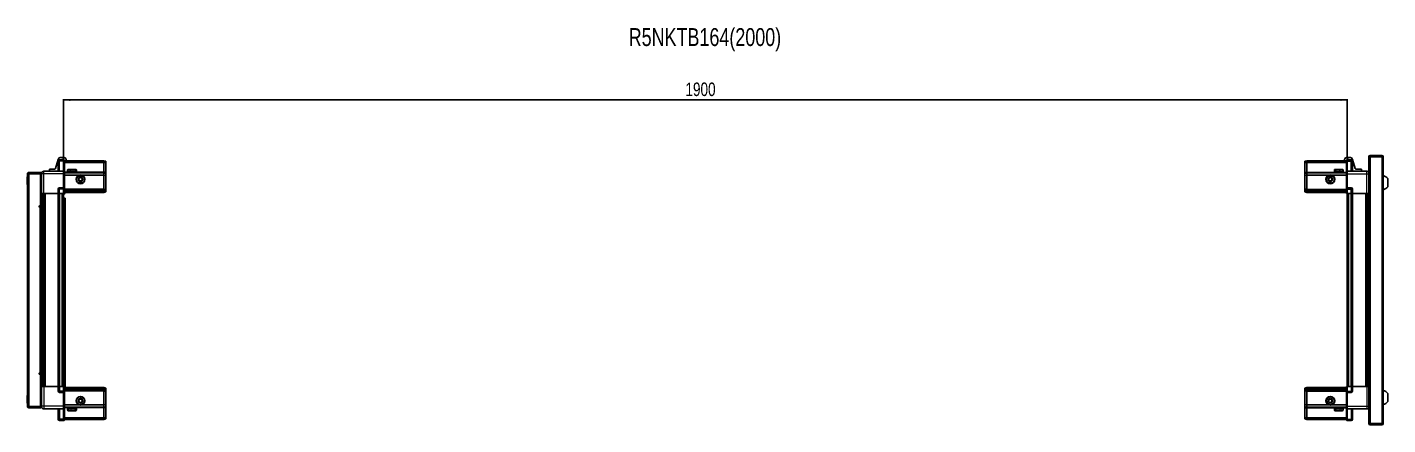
# Model space of a CAD drawing. Header units: millimetres. Extents: x 1132 to 7032, y -1042 to 1836.
# Drawn here: x 3138 to 5152, y 1248 to 1836 of the extents above; entities that cross this region are included whole.
import ezdxf

# ---------------------------------------------------------------- set-up
doc = ezdxf.new("R2010")
doc.units = ezdxf.units.MM
doc.layers.add('FORMAT', color=7, linetype='Continuous')
doc.styles.add('SLDTEXTSTYLE0', font='TXT', dxfattribs={"width": 0.75})
doc.dimstyles.new('SLDDIMSTYLE0', dxfattribs={"dimtxt": 20, "dimasz": 10, "dimexe": 0, "dimexo": 0.0625, "dimgap": 5, "dimtad": 2, "dimdec": 1, "dimrnd": 1e-09, "dimzin": 12, "dimdsep": 46, "dimtxsty": 'SLDTEXTSTYLE0', "dimsah": 1, "dimcen": 0.09, "dimadec": 0, "dimazin": 3, "dimtfac": 1, "dimtofl": 0, "dimtmove": 0, "dimatfit": 3, "dimfxl": 0, "dimfrac": 2, "dimtolj": 1, "dimtzin": 12, "dimarcsym": 0})

# ---------------------------------------------------------------- blocks, each defined once
blk = doc.blocks.new('_D_5')
at = {"layer": 'FORMAT'}
for p, q in [((3192.1, 1590.1), (3192.1, 1729.6)), ((3192.1, 1728.6), (5092.1, 1728.6)), ((5092.1, 1590.1), (5092.1, 1729.6))]:
    blk.add_line(p, q, dxfattribs=at)
for points in [[(3192.1, 1728.6), (3202.1, 1727.1), (3202.1, 1730.1)], [(5092.1, 1728.6), (5082.1, 1730.1), (5082.1, 1727.1)]]:
    blk.add_solid(points, dxfattribs=at)
at = {"layer": 'FORMAT', "insert": (4112.6, 1754.4), "char_height": 20, "attachment_point": 1, "style": 'SLDTEXTSTYLE0'}
blk.add_mtext('1900', dxfattribs=at)

msp = doc.modelspace()

# ---------------------------------------------------------------- linework, layer by layer
at = {"color": 7, "linetype": 'Continuous', "lineweight": 25}
for p, q in [((3180.48, 1627.19), (3184.25, 1640.34)), ((3184.26, 1638.1), (3184.26, 1623.1)), ((3192.26, 1640.1), (3186.26, 1640.1)), ((3188.57, 1643.6), (3191.8, 1643.6)), ((3192.26, 1640.1), (3192.59, 1640.1)), ((3192.26, 1640.1), (3192.26, 1638.1)), ((3192.26, 1623.3), (3192.26, 1638.1)), ((3192.26, 1623.3), (3192.26, 1638.1)), ((3193.46, 1639.6), (3192.59, 1640.1)), ((3193.46, 1638.1), (3193.46, 1639.6)), ((3251.76, 1638.6), (3193.46, 1638.6)), ((3193.46, 1638.1), (3193.46, 1623.3)), ((3251.76, 1636.1), (3193.46, 1636.1)), ((3196.12, 1640.34), (3196.62, 1638.6)), ((3251.76, 1638.6), (3251.76, 1636.1)), ((3254.76, 1637.8), (3251.76, 1638.6)), ((3251.76, 1636.1), (3251.76, 1621.6)), ((3254.76, 1635.95), (3251.76, 1636.1)), ((3254.76, 1635.95), (3254.76, 1637.8)), ((3254.76, 1621.6), (3254.76, 1635.95)), ((5029.46, 1637.8), (5032.46, 1638.6)), ((5029.46, 1635.95), (5029.46, 1637.8)), ((5029.46, 1635.95), (5032.46, 1636.1)), ((5029.46, 1621.6), (5029.46, 1635.95)), ((5032.46, 1638.6), (5032.46, 1636.1)), ((5032.46, 1638.6), (5090.76, 1638.6)), ((5032.46, 1636.1), (5032.46, 1621.6)), ((5032.46, 1636.1), (5090.76, 1636.1)), ((5088.09, 1640.34), (5087.59, 1638.6)), ((5091.62, 1640.1), (5090.76, 1639.6)), ((5090.76, 1639.6), (5090.76, 1638.1)), ((5090.76, 1623.3), (5090.76, 1638.1)), ((5091.96, 1640.1), (5091.62, 1640.1)), ((5091.96, 1638.1), (5091.96, 1640.1)), ((5091.96, 1640.1), (5097.96, 1640.1)), ((5091.96, 1638.1), (5091.96, 1623.3)), ((5095.64, 1643.6), (5092.42, 1643.6)), ((5099.96, 1638.1), (5099.96, 1623.1)), ((5103.74, 1627.19), (5099.97, 1640.34)), ((5123.86, 1631.6), (5123.86, 1262.6)), ((5123.86, 1631.6), (5125.96, 1631.6)), ((5123.96, 1644.5), (5123.96, 1632.1)), ((5123.96, 1632.1), (5125.46, 1632.1)), ((5125.46, 1644.5), (5125.46, 1632.1)), ((5125.96, 1644.5), (5143.36, 1644.5)), ((5125.96, 1631.6), (5125.96, 1644.5)), ((5143.36, 1646.6), (5126.06, 1646.6)), ((5143.36, 1645.1), (5126.06, 1645.1)), ((5143.36, 1645.1), (5143.36, 1646.6)), ((5143.36, 1644.5), (5145.46, 1644.5)), ((5145.46, 1644.5), (5145.46, 1249.7)), ((3138.76, 1614.74), (3138.46, 1614.74)), ((3138.46, 1603.17), (3138.46, 1614.74)), ((3140.26, 1619.25), (3138.76, 1619.25)), ((3138.76, 1618.75), (3138.76, 1619.25)), ((3138.76, 1275.45), (3138.76, 1618.75)), ((3140.86, 1619.85), (3140.86, 1621.35)), ((3140.86, 1621.35), (3141.76, 1621.35)), ((3140.86, 1619.85), (3141.76, 1619.85)), ((3140.86, 1619.35), (3158.26, 1619.35)), ((3141.76, 1619.85), (3141.76, 1621.35)), ((3141.76, 1621.35), (3158.26, 1621.35)), ((3141.76, 1619.85), (3158.26, 1619.85)), ((3158.26, 1619.85), (3158.26, 1621.35)), ((3159.76, 1619.35), (3158.26, 1619.35)), ((3158.26, 1619.35), (3158.26, 1571.85)), ((3159.76, 1619.1), (3159.76, 1590.1)), ((3192.26, 1623.1), (3163.26, 1623.1)), ((3171.31, 1623.1), (3171.31, 1626.1)), ((3171.31, 1626.1), (3179.03, 1626.1)), ((3192.26, 1623.1), (3192.26, 1623.3)), ((3192.26, 1623.1), (3193.46, 1623.1)), ((3192.26, 1619.1), (3192.26, 1623.1)), ((3192.26, 1598.8), (3192.26, 1619.1)), ((3193.46, 1623.3), (3193.46, 1623.1)), ((3193.46, 1623.1), (3193.46, 1619.1)), ((3251.76, 1620.6), (3193.46, 1620.6)), ((3193.46, 1619.1), (3193.46, 1598.8)), ((3214.76, 1617.1), (3193.46, 1617.1)), ((3198.26, 1625), (3198.26, 1622.6)), ((3198.26, 1622.6), (3198.26, 1622.1)), ((3198.26, 1622.1), (3198.39, 1622.1)), ((3198.58, 1622.6), (3198.39, 1622.6)), ((3198.39, 1622.6), (3198.39, 1622.1)), ((3198.39, 1622.1), (3198.58, 1622.1)), ((3198.58, 1622.6), (3198.58, 1622.1)), ((3198.58, 1622.1), (3199.11, 1622.1)), ((3199.06, 1625.8), (3206.23, 1625.8)), ((3199.51, 1622.6), (3199.11, 1622.6)), ((3199.11, 1622.6), (3199.11, 1622.1)), ((3199.11, 1622.1), (3199.51, 1622.1)), ((3199.51, 1622.6), (3199.51, 1622.1)), ((3199.51, 1622.1), (3200.38, 1622.1)), ((3200.36, 1622.1), (3200.36, 1622)), ((3200.36, 1622), (3209.16, 1622)), ((3200.95, 1622.6), (3200.38, 1622.6)), ((3200.38, 1622.6), (3200.38, 1622.1)), ((3200.38, 1622.1), (3200.95, 1622.1)), ((3200.76, 1621.6), (3201.45, 1621.12)), ((3200.76, 1621.6), (3205.79, 1621.6)), ((3201.45, 1621.12), (3200.76, 1620.64)), ((3200.76, 1620.64), (3200.76, 1620.6)), ((3200.76, 1620.64), (3205.79, 1620.64)), ((3200.95, 1622.6), (3200.95, 1622.1)), ((3200.95, 1622.1), (3202.08, 1622.1)), ((3201.45, 1621.12), (3205.61, 1621.12)), ((3202.77, 1622.6), (3202.08, 1622.6)), ((3202.08, 1622.6), (3202.08, 1622.1)), ((3202.08, 1622.1), (3202.77, 1622.1)), ((3202.77, 1622.6), (3202.77, 1622.1)), ((3202.77, 1622.1), (3204.04, 1622.1)), ((3204.78, 1622.6), (3204.04, 1622.6)), ((3204.04, 1622.6), (3204.04, 1622.1)), ((3204.04, 1622.1), (3204.27, 1622.1)), ((3204.27, 1622.6), (3204.27, 1622.1)), ((3204.77, 1622.6), (3204.77, 1622.1)), ((3204.77, 1622.1), (3204.78, 1622.1)), ((3204.78, 1622.6), (3204.78, 1622.1)), ((3204.78, 1622.1), (3206.07, 1622.1)), ((3205.61, 1621.12), (3208.07, 1621.12)), ((3205.79, 1621.6), (3208.76, 1621.6)), ((3205.79, 1620.64), (3208.76, 1620.64)), ((3206.79, 1622.6), (3206.07, 1622.6)), ((3206.07, 1622.6), (3206.07, 1622.1)), ((3206.13, 1622.6), (3206.13, 1622.1)), ((3206.13, 1622.1), (3206.79, 1622.1)), ((3206.23, 1625.8), (3210.46, 1625.8)), ((3206.79, 1622.6), (3206.79, 1622.1)), ((3206.79, 1622.1), (3207.97, 1622.1)), ((3208.59, 1622.6), (3207.97, 1622.6)), ((3207.97, 1622.6), (3207.97, 1622.1)), ((3207.97, 1622.1), (3208.59, 1622.1)), ((3208.07, 1621.12), (3208.76, 1621.6)), ((3208.76, 1620.64), (3208.07, 1621.12)), ((3208.59, 1622.6), (3208.59, 1622.1)), ((3208.59, 1622.1), (3209.56, 1622.1)), ((3208.76, 1620.6), (3208.76, 1620.64)), ((3209.16, 1622), (3209.16, 1622.1)), ((3210.03, 1622.6), (3209.56, 1622.6)), ((3209.56, 1622.6), (3209.56, 1622.1)), ((3209.56, 1622.1), (3210.03, 1622.1)), ((3210.03, 1622.6), (3210.03, 1622.1)), ((3210.03, 1622.1), (3210.68, 1622.1)), ((3210.95, 1622.6), (3210.68, 1622.6)), ((3210.68, 1622.6), (3210.68, 1622.1)), ((3210.68, 1622.1), (3210.95, 1622.1)), ((3210.95, 1622.6), (3210.95, 1622.1)), ((3210.95, 1622.1), (3211.22, 1622.1)), ((3211.26, 1622.6), (3211.22, 1622.6)), ((3211.22, 1622.6), (3211.22, 1622.1)), ((3211.22, 1622.1), (3211.26, 1622.1)), ((3211.26, 1622.6), (3211.26, 1625)), ((3211.26, 1622.6), (3211.26, 1622.1)), ((3251.76, 1617.1), (3219.76, 1617.1)), ((3251.76, 1621.6), (3251.76, 1620.6)), ((3251.76, 1620.6), (3251.76, 1617.1)), ((3254.76, 1619.8), (3251.76, 1620.6)), ((3251.76, 1617.1), (3251.76, 1596.6)), ((3251.76, 1617.1), (3254.76, 1616.77)), ((3254.76, 1619.8), (3254.76, 1621.6)), ((3254.76, 1616.77), (3254.76, 1619.8)), ((3254.76, 1596.6), (3254.76, 1616.77)), ((5029.46, 1619.8), (5029.46, 1621.6)), ((5029.46, 1619.8), (5032.46, 1620.6)), ((5029.46, 1616.77), (5029.46, 1619.8)), ((5032.46, 1617.1), (5029.46, 1616.77)), ((5029.46, 1596.6), (5029.46, 1616.77)), ((5032.46, 1621.6), (5032.46, 1620.6)), ((5032.46, 1620.6), (5032.46, 1617.1)), ((5032.46, 1620.6), (5090.76, 1620.6)), ((5032.46, 1617.1), (5032.46, 1596.6)), ((5032.46, 1617.1), (5064.46, 1617.1)), ((5069.46, 1617.1), (5090.76, 1617.1)), ((5072.96, 1625), (5072.96, 1622.1)), ((5072.96, 1622.1), (5072.99, 1622.1)), ((5073.11, 1622.6), (5072.99, 1622.6)), ((5072.99, 1622.6), (5072.99, 1622.1)), ((5072.99, 1622.1), (5073.11, 1622.1)), ((5073.11, 1622.6), (5073.11, 1622.1)), ((5073.11, 1622.1), (5073.52, 1622.1)), ((5073.86, 1622.6), (5073.52, 1622.6)), ((5073.52, 1622.6), (5073.52, 1622.1)), ((5073.52, 1622.1), (5073.86, 1622.1)), ((5073.76, 1625.8), (5085.16, 1625.8)), ((5073.86, 1622.6), (5073.86, 1622.1)), ((5073.86, 1622.1), (5074.64, 1622.1)), ((5075.16, 1622.6), (5074.64, 1622.6)), ((5074.64, 1622.6), (5074.64, 1622.1)), ((5074.64, 1622.1), (5075.16, 1622.1)), ((5075.06, 1622.1), (5075.06, 1622)), ((5075.06, 1622), (5083.86, 1622)), ((5075.16, 1622.6), (5075.16, 1622.1)), ((5075.16, 1622.1), (5076.22, 1622.1)), ((5075.46, 1621.6), (5076.15, 1621.12)), ((5075.46, 1621.6), (5083.46, 1621.6)), ((5076.15, 1621.12), (5075.46, 1620.64)), ((5075.46, 1620.64), (5075.46, 1620.6)), ((5075.46, 1620.64), (5083.46, 1620.64)), ((5076.15, 1621.12), (5082.77, 1621.12)), ((5076.88, 1622.6), (5076.22, 1622.6)), ((5076.22, 1622.6), (5076.22, 1622.1)), ((5076.22, 1622.1), (5076.88, 1622.1)), ((5076.88, 1622.6), (5076.88, 1622.1)), ((5076.88, 1622.1), (5078.12, 1622.1)), ((5078.85, 1622.6), (5078.12, 1622.6)), ((5078.12, 1622.6), (5078.12, 1622.1)), ((5078.12, 1622.1), (5078.55, 1622.1)), ((5078.55, 1622.6), (5078.55, 1622.1)), ((5078.85, 1622.6), (5078.85, 1622.1)), ((5078.85, 1622.1), (5080.15, 1622.1)), ((5080.88, 1622.6), (5080.15, 1622.6)), ((5080.15, 1622.6), (5080.15, 1622.1)), ((5080.42, 1622.6), (5080.42, 1622.1)), ((5080.42, 1622.1), (5080.88, 1622.1)), ((5080.88, 1622.6), (5080.88, 1622.1)), ((5080.88, 1622.1), (5082.11, 1622.1)), ((5082.77, 1622.6), (5082.11, 1622.6)), ((5082.11, 1622.6), (5082.11, 1622.1)), ((5082.11, 1622.1), (5082.77, 1622.1)), ((5082.77, 1622.6), (5082.77, 1622.1)), ((5082.77, 1622.1), (5083.82, 1622.1)), ((5082.77, 1621.12), (5083.46, 1621.6)), ((5083.46, 1620.64), (5082.77, 1621.12)), ((5083.46, 1620.6), (5083.46, 1620.64)), ((5084.34, 1622.6), (5083.82, 1622.6)), ((5083.82, 1622.6), (5083.82, 1622.1)), ((5083.82, 1622.1), (5084.34, 1622.1)), ((5083.86, 1622), (5083.86, 1622.1)), ((5084.34, 1622.6), (5084.34, 1622.1)), ((5084.34, 1622.1), (5085.09, 1622.1)), ((5085.42, 1622.6), (5085.09, 1622.6)), ((5085.09, 1622.6), (5085.09, 1622.1)), ((5085.09, 1622.1), (5085.42, 1622.1)), ((5085.42, 1622.6), (5085.42, 1622.1)), ((5085.42, 1622.1), (5085.82, 1622.1)), ((5085.93, 1622.6), (5085.82, 1622.6)), ((5085.82, 1622.6), (5085.82, 1622.1)), ((5085.82, 1622.1), (5085.93, 1622.1)), ((5085.93, 1622.6), (5085.93, 1622.1)), ((5085.93, 1622.1), (5085.96, 1622.1)), ((5085.96, 1622.1), (5085.96, 1625)), ((5090.76, 1623.1), (5090.76, 1623.3)), ((5091.96, 1623.1), (5090.76, 1623.1)), ((5090.76, 1619.1), (5090.76, 1623.1)), ((5090.76, 1598.8), (5090.76, 1619.1)), ((5091.96, 1623.3), (5091.96, 1623.1)), ((5091.96, 1623.1), (5091.96, 1619.1)), ((5091.96, 1623.1), (5120.96, 1623.1)), ((5091.96, 1619.1), (5091.96, 1598.8)), ((5112.91, 1626.1), (5105.18, 1626.1)), ((5112.91, 1623.1), (5112.91, 1626.1)), ((5152.06, 1600.1), (5152.06, 1612.1)), ((3138.46, 1603.17), (3138.76, 1603.17)), ((3158.26, 1592.85), (3159.76, 1592.85)), ((3184.26, 1596.6), (3184.26, 1590.1)), ((3192.26, 1598.6), (3186.26, 1598.6)), ((3192.26, 1598.6), (3192.26, 1598.8)), ((3192.26, 1598.6), (3192.26, 1596.6)), ((3192.26, 1598.6), (3193.46, 1598.6)), ((3192.26, 1590.1), (3192.26, 1596.6)), ((3192.26, 1590.1), (3192.26, 1596.6)), ((3192.59, 1590.1), (3192.59, 1596.6)), ((3193.46, 1598.8), (3193.46, 1598.6)), ((3193.46, 1597.93), (3193.46, 1598.6)), ((3193.46, 1597.93), (3193.46, 1590.1)), ((3251.76, 1595.6), (3193.46, 1595.6)), ((3251.76, 1594.6), (3193.46, 1594.6)), ((3251.76, 1593.1), (3193.46, 1593.1)), ((3251.76, 1591.6), (3193.46, 1591.6)), ((3251.76, 1596.6), (3251.76, 1595.6)), ((3251.76, 1595.6), (3251.76, 1594.6)), ((3251.76, 1595.6), (3254.76, 1594.8)), ((3251.76, 1594.6), (3251.76, 1593.1)), ((3251.76, 1594.6), (3254.76, 1594.06)), ((3251.76, 1593.1), (3254.76, 1593.56)), ((3251.76, 1593.1), (3251.76, 1591.6)), ((3251.76, 1591.6), (3254.76, 1592.41)), ((3254.76, 1594.8), (3254.76, 1596.6)), ((3254.76, 1594.06), (3254.76, 1594.8)), ((3254.76, 1593.56), (3254.76, 1594.06)), ((3254.76, 1592.41), (3254.76, 1593.56)), ((5029.46, 1594.8), (5029.46, 1596.6)), ((5032.46, 1595.6), (5029.46, 1594.8)), ((5029.46, 1594.06), (5029.46, 1594.8)), ((5032.46, 1594.6), (5029.46, 1594.06)), ((5029.46, 1593.56), (5029.46, 1594.06)), ((5032.46, 1593.1), (5029.46, 1593.56)), ((5029.46, 1592.41), (5029.46, 1593.56)), ((5032.46, 1591.6), (5029.46, 1592.41)), ((5032.46, 1596.6), (5032.46, 1595.6)), ((5032.46, 1595.6), (5032.46, 1594.6)), ((5032.46, 1595.6), (5090.76, 1595.6)), ((5032.46, 1594.6), (5090.76, 1594.6)), ((5032.46, 1594.6), (5032.46, 1593.1)), ((5032.46, 1593.1), (5032.46, 1591.6)), ((5032.46, 1593.1), (5090.76, 1593.1)), ((5032.46, 1591.6), (5090.76, 1591.6)), ((5090.76, 1598.6), (5090.76, 1598.8)), ((5091.96, 1598.6), (5090.76, 1598.6)), ((5090.76, 1598.6), (5090.76, 1597.93)), ((5090.76, 1590.1), (5090.76, 1597.93)), ((5091.62, 1596.6), (5091.62, 1590.1)), ((5091.96, 1598.8), (5091.96, 1598.6)), ((5091.96, 1596.6), (5091.96, 1598.6)), ((5091.96, 1598.6), (5097.96, 1598.6)), ((5091.96, 1596.6), (5091.96, 1598.6)), ((5091.96, 1596.6), (5091.96, 1590.1)), ((5099.96, 1596.6), (5099.96, 1590.1)), ((3158.26, 1571.85), (3156.91, 1571.85)), ((3159.76, 1590.1), (3158.26, 1590.1)), ((3160.41, 1304.1), (3160.41, 1590.1)), ((3162.2, 1590.1), (3162.2, 1304.1)), ((3162.23, 1590.1), (3162.23, 1304.1)), ((3184.26, 1590.1), (3163.26, 1590.1)), ((3184.26, 1590.1), (3186.26, 1590.1)), ((3184.91, 1304.1), (3184.91, 1590.1)), ((3192.26, 1590.1), (3186.26, 1590.1)), ((3192.11, 1304.1), (3192.11, 1590.1)), ((3192.11, 1583.1), (3194.61, 1583.1)), ((3192.26, 1590.1), (3192.59, 1590.1)), ((3192.26, 1590.1), (3192.26, 1590.1)), ((3193.46, 1590.1), (3192.59, 1590.1)), ((3192.59, 1590.1), (3192.59, 1590.1)), ((3194.61, 1583.1), (3194.61, 1309.6)), ((5091.62, 1590.1), (5090.76, 1590.1)), ((5091.96, 1590.1), (5091.62, 1590.1)), ((5091.96, 1590.1), (5097.96, 1590.1)), ((5092.11, 1590.1), (5092.11, 1304.1)), ((5099.96, 1590.1), (5097.96, 1590.1)), ((5099.31, 1590.1), (5099.31, 1304.1)), ((5099.96, 1590.1), (5120.96, 1590.1)), ((5121.98, 1304.1), (5121.98, 1590.1)), ((5122.02, 1304.1), (5122.02, 1590.1)), ((5123.81, 1590.1), (5123.81, 1304.1)), ((3156.91, 1569.85), (3157.66, 1569.85)), ((3157.66, 1569.85), (3159.76, 1569.85)), ((3159.76, 1569.85), (3159.76, 1324.35)), ((3157.66, 1324.35), (3156.91, 1324.35)), ((3156.91, 1322.35), (3158.26, 1322.35)), ((3159.76, 1324.35), (3157.66, 1324.35)), ((3158.26, 1322.35), (3158.26, 1274.85)), ((3194.61, 1309.6), (3192.11, 1309.6)), ((3194.61, 1309.6), (3194.61, 1302.6)), ((3138.76, 1291.04), (3138.46, 1291.04)), ((3138.46, 1281.36), (3138.46, 1291.04)), ((3159.76, 1304.1), (3158.26, 1304.1)), ((3159.76, 1301.35), (3158.26, 1301.35)), ((3159.76, 1275.1), (3159.76, 1304.1)), ((3184.26, 1304.1), (3163.26, 1304.1)), ((3184.26, 1297.6), (3184.26, 1304.1)), ((3184.26, 1304.1), (3186.26, 1304.1)), ((3192.26, 1304.1), (3186.26, 1304.1)), ((3192.26, 1295.6), (3186.26, 1295.6)), ((3192.26, 1304.1), (3192.59, 1304.1)), ((3192.26, 1297.6), (3192.26, 1304.1)), ((3192.26, 1297.6), (3192.26, 1295.6)), ((3192.26, 1297.6), (3192.26, 1295.6)), ((3192.26, 1295.6), (3193.46, 1295.6)), ((3192.26, 1295.4), (3192.26, 1295.6)), ((3192.26, 1275.1), (3192.26, 1295.4)), ((3192.59, 1297.6), (3192.59, 1304.1)), ((3192.59, 1304.1), (3193.46, 1304.1)), ((3193.46, 1304.1), (3193.46, 1296.28)), ((3251.76, 1302.6), (3193.46, 1302.6)), ((3251.76, 1301.1), (3193.46, 1301.1)), ((3251.76, 1299.6), (3193.46, 1299.6)), ((3251.76, 1298.6), (3193.46, 1298.6)), ((3193.46, 1295.6), (3193.46, 1296.28)), ((3193.46, 1295.6), (3193.46, 1295.4)), ((3193.46, 1295.4), (3193.46, 1275.1)), ((3251.76, 1301.1), (3251.76, 1302.6)), ((3251.76, 1302.6), (3254.76, 1301.8)), ((3251.76, 1299.6), (3251.76, 1301.1)), ((3251.76, 1301.1), (3254.76, 1300.65)), ((3251.76, 1299.6), (3254.76, 1300.15)), ((3251.76, 1298.6), (3251.76, 1299.6)), ((3251.76, 1298.6), (3254.76, 1299.41)), ((3251.76, 1297.6), (3251.76, 1298.6)), ((3251.76, 1277.1), (3251.76, 1297.6)), ((3254.76, 1301.8), (3254.76, 1300.65)), ((3254.76, 1300.65), (3254.76, 1300.15)), ((3254.76, 1300.15), (3254.76, 1299.41)), ((3254.76, 1299.41), (3254.76, 1297.6)), ((3254.76, 1297.6), (3254.76, 1277.44)), ((5032.46, 1302.6), (5029.46, 1301.8)), ((5029.46, 1301.8), (5029.46, 1300.65)), ((5032.46, 1301.1), (5029.46, 1300.65)), ((5029.46, 1300.65), (5029.46, 1300.15)), ((5032.46, 1299.6), (5029.46, 1300.15)), ((5029.46, 1300.15), (5029.46, 1299.41)), ((5032.46, 1298.6), (5029.46, 1299.41)), ((5029.46, 1299.41), (5029.46, 1297.6)), ((5029.46, 1297.6), (5029.46, 1277.44)), ((5032.46, 1301.1), (5032.46, 1302.6)), ((5032.46, 1302.6), (5090.76, 1302.6)), ((5032.46, 1299.6), (5032.46, 1301.1)), ((5032.46, 1301.1), (5090.76, 1301.1)), ((5032.46, 1299.6), (5090.76, 1299.6)), ((5032.46, 1298.6), (5032.46, 1299.6)), ((5032.46, 1298.6), (5090.76, 1298.6)), ((5032.46, 1297.6), (5032.46, 1298.6)), ((5032.46, 1277.1), (5032.46, 1297.6)), ((5090.76, 1296.28), (5090.76, 1304.1)), ((5090.76, 1304.1), (5091.62, 1304.1)), ((5090.76, 1296.28), (5090.76, 1295.6)), ((5091.96, 1295.6), (5090.76, 1295.6)), ((5090.76, 1295.4), (5090.76, 1295.6)), ((5090.76, 1275.1), (5090.76, 1295.4)), ((5091.62, 1304.1), (5091.62, 1304.1)), ((5091.62, 1304.1), (5091.62, 1297.6)), ((5091.96, 1304.1), (5091.62, 1304.1)), ((5091.96, 1304.1), (5091.96, 1297.6)), ((5091.96, 1304.1), (5091.96, 1304.1)), ((5091.96, 1304.1), (5097.96, 1304.1)), ((5091.96, 1304.1), (5091.96, 1297.6)), ((5091.96, 1295.6), (5091.96, 1297.6)), ((5091.96, 1295.6), (5091.96, 1295.4)), ((5091.96, 1295.6), (5097.96, 1295.6)), ((5091.96, 1295.4), (5091.96, 1275.1)), ((5099.96, 1304.1), (5097.96, 1304.1)), ((5099.96, 1297.6), (5099.96, 1304.1)), ((5099.96, 1304.1), (5120.96, 1304.1)), ((5152.06, 1282.1), (5152.06, 1294.1)), ((3138.46, 1279.47), (3138.46, 1281.36)), ((3138.46, 1279.47), (3138.76, 1279.47)), ((3138.76, 1274.95), (3138.76, 1275.45)), ((3140.26, 1274.95), (3138.76, 1274.95)), ((3158.26, 1274.85), (3140.86, 1274.85)), ((3140.86, 1274.35), (3140.86, 1272.85)), ((3140.86, 1274.35), (3141.76, 1274.35)), ((3140.86, 1272.85), (3141.76, 1272.85)), ((3141.76, 1274.35), (3141.76, 1272.85)), ((3158.26, 1274.35), (3141.76, 1274.35)), ((3158.26, 1272.85), (3141.76, 1272.85)), ((3158.26, 1274.85), (3159.76, 1274.85)), ((3158.26, 1274.35), (3158.26, 1272.85)), ((3192.26, 1271.1), (3163.26, 1271.1)), ((3184.26, 1256.1), (3184.26, 1271.1)), ((3192.26, 1271.1), (3192.26, 1275.1)), ((3192.26, 1271.1), (3193.46, 1271.1)), ((3192.26, 1270.9), (3192.26, 1271.1)), ((3192.26, 1256.1), (3192.26, 1270.9)), ((3214.76, 1277.1), (3193.46, 1277.1)), ((3193.46, 1275.1), (3193.46, 1271.1)), ((3251.76, 1273.6), (3193.46, 1273.6)), ((3193.46, 1271.1), (3193.46, 1270.9)), ((3193.46, 1270.9), (3193.46, 1256.1)), ((3198.26, 1272.1), (3198.26, 1269.2)), ((3198.35, 1272.1), (3198.26, 1272.1)), ((3198.35, 1271.6), (3198.35, 1272.1)), ((3198.52, 1272.1), (3198.35, 1272.1)), ((3198.35, 1271.6), (3198.52, 1271.6)), ((3198.52, 1271.6), (3198.52, 1272.1)), ((3199.01, 1272.1), (3198.52, 1272.1)), ((3199.01, 1271.6), (3199.01, 1272.1)), ((3199.39, 1272.1), (3199.01, 1272.1)), ((3199.01, 1271.6), (3199.39, 1271.6)), ((3199.39, 1271.6), (3199.39, 1272.1)), ((3200.23, 1272.1), (3199.39, 1272.1)), ((3200.23, 1271.6), (3200.23, 1272.1)), ((3200.79, 1272.1), (3200.23, 1272.1)), ((3200.23, 1271.6), (3200.79, 1271.6)), ((3200.36, 1272.2), (3200.36, 1272.1)), ((3205.76, 1272.2), (3200.36, 1272.2)), ((3200.76, 1273.6), (3200.76, 1273.57)), ((3200.76, 1273.57), (3201.45, 1273.09)), ((3200.86, 1273.57), (3200.76, 1273.57)), ((3201.45, 1273.09), (3200.76, 1272.6)), ((3200.86, 1272.6), (3200.76, 1272.6)), ((3200.79, 1271.6), (3200.79, 1272.1)), ((3201.89, 1272.1), (3200.79, 1272.1)), ((3208.76, 1273.57), (3200.86, 1273.57)), ((3208.76, 1272.6), (3200.86, 1272.6)), ((3201.53, 1273.09), (3201.45, 1273.09)), ((3208.07, 1273.09), (3201.53, 1273.09)), ((3201.89, 1271.6), (3201.89, 1272.1)), ((3202.57, 1272.1), (3201.89, 1272.1)), ((3201.89, 1271.6), (3202.57, 1271.6)), ((3202.57, 1271.6), (3202.57, 1272.1)), ((3203.84, 1272.1), (3202.57, 1272.1)), ((3203.84, 1271.6), (3203.84, 1272.1)), ((3204.13, 1272.1), (3203.84, 1272.1)), ((3203.84, 1271.6), (3204.57, 1271.6)), ((3204.13, 1271.6), (3204.13, 1272.1)), ((3204.57, 1271.6), (3204.57, 1272.1)), ((3205.87, 1272.1), (3204.57, 1272.1)), ((3209.16, 1272.2), (3205.76, 1272.2)), ((3205.87, 1271.6), (3205.87, 1272.1)), ((3205.87, 1271.6), (3206.59, 1271.6)), ((3206, 1271.6), (3206, 1272.1)), ((3206.59, 1272.1), (3206, 1272.1)), ((3206.59, 1271.6), (3206.59, 1272.1)), ((3207.79, 1272.1), (3206.59, 1272.1)), ((3207.79, 1271.6), (3207.79, 1272.1)), ((3208.43, 1272.1), (3207.79, 1272.1)), ((3207.79, 1271.6), (3208.43, 1271.6)), ((3208.07, 1273.09), (3208.76, 1273.57)), ((3208.76, 1272.6), (3208.07, 1273.09)), ((3208.43, 1271.6), (3208.43, 1272.1)), ((3209.42, 1272.1), (3208.43, 1272.1)), ((3208.76, 1273.57), (3208.76, 1273.6)), ((3209.16, 1272.1), (3209.16, 1272.2)), ((3209.42, 1271.6), (3209.42, 1272.1)), ((3209.9, 1272.1), (3209.42, 1272.1)), ((3209.42, 1271.6), (3209.9, 1271.6)), ((3209.9, 1271.6), (3209.9, 1272.1)), ((3210.59, 1272.1), (3209.9, 1272.1)), ((3210.59, 1271.6), (3210.59, 1272.1)), ((3210.88, 1272.1), (3210.59, 1272.1)), ((3210.59, 1271.6), (3210.88, 1271.6)), ((3210.88, 1271.6), (3210.88, 1272.1)), ((3211.19, 1272.1), (3210.88, 1272.1)), ((3211.19, 1271.6), (3211.19, 1272.1)), ((3211.25, 1272.1), (3211.19, 1272.1)), ((3211.19, 1271.6), (3211.25, 1271.6)), ((3211.25, 1271.6), (3211.25, 1272.1)), ((3211.26, 1272.1), (3211.25, 1272.1)), ((3211.26, 1269.2), (3211.26, 1272.1)), ((3251.76, 1277.1), (3219.76, 1277.1)), ((3251.76, 1277.1), (3254.76, 1277.44)), ((3251.76, 1273.6), (3251.76, 1277.1)), ((3254.76, 1274.41), (3251.76, 1273.6)), ((3251.76, 1272.6), (3251.76, 1273.6)), ((3251.76, 1258.1), (3251.76, 1272.6)), ((3254.76, 1277.44), (3254.76, 1274.41)), ((3254.76, 1274.41), (3254.76, 1272.6)), ((3254.76, 1272.6), (3254.76, 1258.26)), ((5032.46, 1277.1), (5029.46, 1277.44)), ((5029.46, 1277.44), (5029.46, 1274.41)), ((5029.46, 1274.41), (5032.46, 1273.6)), ((5029.46, 1274.41), (5029.46, 1272.6)), ((5029.46, 1272.6), (5029.46, 1258.26)), ((5032.46, 1277.1), (5064.46, 1277.1)), ((5032.46, 1273.6), (5032.46, 1277.1)), ((5032.46, 1273.6), (5090.76, 1273.6)), ((5032.46, 1272.6), (5032.46, 1273.6)), ((5032.46, 1258.1), (5032.46, 1272.6)), ((5069.46, 1277.1), (5090.76, 1277.1)), ((5072.96, 1272.1), (5072.96, 1269.2)), ((5072.98, 1272.1), (5072.96, 1272.1)), ((5072.98, 1271.6), (5072.98, 1272.1)), ((5073.07, 1272.1), (5072.98, 1272.1)), ((5072.98, 1271.6), (5073.07, 1271.6)), ((5073.07, 1271.6), (5073.07, 1272.1)), ((5073.45, 1272.1), (5073.07, 1272.1)), ((5073.45, 1271.6), (5073.45, 1272.1)), ((5073.76, 1272.1), (5073.45, 1272.1)), ((5073.45, 1271.6), (5073.76, 1271.6)), ((5073.76, 1271.6), (5073.76, 1272.1)), ((5074.5, 1272.1), (5073.76, 1272.1)), ((5074.5, 1271.6), (5074.5, 1272.1)), ((5075.01, 1272.1), (5074.5, 1272.1)), ((5074.5, 1271.6), (5075.01, 1271.6)), ((5075.01, 1271.6), (5075.01, 1272.1)), ((5076.05, 1272.1), (5075.01, 1272.1)), ((5075.06, 1272.2), (5075.06, 1272.1)), ((5083.86, 1272.2), (5075.06, 1272.2)), ((5075.46, 1273.6), (5075.46, 1273.57)), ((5075.46, 1273.57), (5076.15, 1273.09)), ((5083.46, 1273.57), (5075.46, 1273.57)), ((5076.15, 1273.09), (5075.46, 1272.6)), ((5083.46, 1272.6), (5075.46, 1272.6)), ((5076.05, 1271.6), (5076.05, 1272.1)), ((5076.7, 1272.1), (5076.05, 1272.1)), ((5076.05, 1271.6), (5076.7, 1271.6)), ((5082.77, 1273.09), (5076.15, 1273.09)), ((5076.7, 1271.6), (5076.7, 1272.1)), ((5077.92, 1272.1), (5076.7, 1272.1)), ((5077.92, 1271.6), (5077.92, 1272.1)), ((5078.42, 1272.1), (5077.92, 1272.1)), ((5077.92, 1271.6), (5078.65, 1271.6)), ((5078.42, 1271.6), (5078.42, 1272.1)), ((5078.65, 1271.6), (5078.65, 1272.1)), ((5079.95, 1272.1), (5078.65, 1272.1)), ((5079.95, 1271.6), (5079.95, 1272.1)), ((5079.95, 1271.6), (5080.68, 1271.6)), ((5080.29, 1271.6), (5080.29, 1272.1)), ((5080.68, 1272.1), (5080.29, 1272.1)), ((5080.68, 1271.6), (5080.68, 1272.1)), ((5081.93, 1272.1), (5080.68, 1272.1)), ((5081.93, 1271.6), (5081.93, 1272.1)), ((5082.59, 1272.1), (5081.93, 1272.1)), ((5081.93, 1271.6), (5082.59, 1271.6)), ((5082.59, 1271.6), (5082.59, 1272.1)), ((5083.67, 1272.1), (5082.59, 1272.1)), ((5082.77, 1273.09), (5083.46, 1273.57)), ((5083.46, 1272.6), (5082.77, 1273.09)), ((5083.46, 1273.57), (5083.46, 1273.6)), ((5083.67, 1271.6), (5083.67, 1272.1)), ((5084.2, 1272.1), (5083.67, 1272.1)), ((5083.67, 1271.6), (5084.2, 1271.6)), ((5083.86, 1272.1), (5083.86, 1272.2)), ((5084.2, 1271.6), (5084.2, 1272.1)), ((5084.99, 1272.1), (5084.2, 1272.1)), ((5084.99, 1271.6), (5084.99, 1272.1)), ((5085.34, 1272.1), (5084.99, 1272.1)), ((5084.99, 1271.6), (5085.34, 1271.6)), ((5085.34, 1271.6), (5085.34, 1272.1)), ((5085.77, 1272.1), (5085.34, 1272.1)), ((5085.77, 1271.6), (5085.77, 1272.1)), ((5085.91, 1272.1), (5085.77, 1272.1)), ((5085.77, 1271.6), (5085.91, 1271.6)), ((5085.91, 1271.6), (5085.91, 1272.1)), ((5085.96, 1272.1), (5085.91, 1272.1)), ((5085.96, 1269.2), (5085.96, 1272.1)), ((5090.76, 1271.1), (5090.76, 1275.1)), ((5091.96, 1271.1), (5090.76, 1271.1)), ((5090.76, 1270.9), (5090.76, 1271.1)), ((5090.76, 1256.1), (5090.76, 1270.9)), ((5091.96, 1275.1), (5091.96, 1271.1)), ((5091.96, 1271.1), (5091.96, 1270.9)), ((5091.96, 1271.1), (5120.96, 1271.1)), ((5091.96, 1270.9), (5091.96, 1256.1)), ((5091.96, 1270.9), (5091.96, 1256.1)), ((5099.96, 1256.1), (5099.96, 1271.1)), ((3192.26, 1254.1), (3186.26, 1254.1)), ((3192.26, 1256.1), (3192.26, 1254.1)), ((3192.26, 1254.1), (3192.59, 1254.1)), ((3192.26, 1254.1), (3192.26, 1254.1)), ((3192.26, 1254.1), (3192.59, 1254.1)), ((3192.59, 1254.1), (3193.46, 1254.6)), ((3192.59, 1254.1), (3193.46, 1254.6)), ((3251.76, 1258.1), (3193.46, 1258.1)), ((3193.46, 1254.6), (3193.46, 1256.1)), ((3251.76, 1255.6), (3193.46, 1255.6)), ((3199.21, 1268.4), (3199.06, 1268.4)), ((3210.46, 1268.4), (3199.21, 1268.4)), ((3254.76, 1258.26), (3251.76, 1258.1)), ((3251.76, 1255.6), (3251.76, 1258.1)), ((3254.76, 1256.41), (3251.76, 1255.6)), ((3254.76, 1258.26), (3254.76, 1256.41)), ((5029.46, 1258.26), (5032.46, 1258.1)), ((5029.46, 1258.26), (5029.46, 1256.41)), ((5029.46, 1256.41), (5032.46, 1255.6)), ((5032.46, 1258.1), (5090.76, 1258.1)), ((5032.46, 1255.6), (5032.46, 1258.1)), ((5032.46, 1255.6), (5090.76, 1255.6)), ((5085.16, 1268.4), (5073.76, 1268.4)), ((5090.76, 1256.1), (5090.76, 1254.6)), ((5090.76, 1254.6), (5091.62, 1254.1)), ((5091.96, 1254.1), (5091.62, 1254.1)), ((5091.96, 1254.1), (5091.96, 1256.1)), ((5091.96, 1254.1), (5097.96, 1254.1)), ((5125.96, 1262.6), (5123.86, 1262.6)), ((5123.96, 1262.1), (5125.46, 1262.1)), ((5123.96, 1262.1), (5123.96, 1249.7)), ((5125.46, 1262.1), (5125.46, 1249.7)), ((5125.96, 1249.7), (5125.96, 1262.6)), ((5143.36, 1249.7), (5125.96, 1249.7)), ((5126.06, 1249.1), (5143.36, 1249.1)), ((5145.46, 1249.7), (5143.36, 1249.7)), ((5143.36, 1249.1), (5143.36, 1247.6)), ((5126.06, 1247.6), (5143.36, 1247.6))]:
    msp.add_line(p, q, dxfattribs=at)
at = {"color": 8, "linetype": 'Continuous', "lineweight": 18}
for p, q in [((3186.26, 1638.1), (3184.26, 1638.1)), ((3186.26, 1638.1), (3186.26, 1640.1)), ((3186.26, 1623.1), (3186.26, 1638.1)), ((3192.26, 1638.1), (3186.26, 1638.1)), ((3192.26, 1638.1), (3193.46, 1638.1)), ((5091.96, 1638.1), (5090.76, 1638.1)), ((5091.96, 1638.1), (5097.96, 1638.1)), ((5097.96, 1638.1), (5097.96, 1640.1)), ((5097.96, 1623.1), (5097.96, 1638.1)), ((5097.96, 1638.1), (5099.96, 1638.1)), ((5125.46, 1644.5), (5123.96, 1644.5)), ((5125.96, 1631.6), (5125.96, 1262.6)), ((5126.06, 1645.1), (5126.06, 1646.6)), ((5143.36, 1644.5), (5143.36, 1249.7)), ((3140.86, 1619.35), (3140.86, 1274.85)), ((3163.26, 1590.1), (3163.26, 1619.1)), ((3192.26, 1619.1), (3163.26, 1619.1)), ((3192.26, 1623.3), (3193.46, 1623.3)), ((3192.26, 1619.1), (3193.46, 1619.1)), ((3200.76, 1621.6), (3193.46, 1621.6)), ((3198.26, 1625), (3206.43, 1625)), ((3206.43, 1625), (3211.26, 1625)), ((3251.76, 1621.6), (3208.76, 1621.6)), ((3254.76, 1621.6), (3251.76, 1621.6)), ((5029.46, 1621.6), (5032.46, 1621.6)), ((5032.46, 1621.6), (5075.46, 1621.6)), ((5072.96, 1625), (5085.96, 1625)), ((5083.46, 1621.6), (5090.76, 1621.6)), ((5090.76, 1623.3), (5091.96, 1623.3)), ((5091.96, 1619.1), (5090.76, 1619.1)), ((5091.96, 1619.1), (5120.96, 1619.1)), ((5120.96, 1590.1), (5120.96, 1619.1)), ((3184.26, 1596.6), (3186.26, 1596.6)), ((3186.26, 1596.6), (3186.26, 1598.6)), ((3186.26, 1590.1), (3186.26, 1596.6)), ((3192.26, 1596.6), (3186.26, 1596.6)), ((3192.26, 1598.8), (3193.46, 1598.8)), ((3192.26, 1596.6), (3192.59, 1596.6)), ((3251.76, 1596.6), (3193.46, 1596.6)), ((3251.76, 1596.6), (3254.76, 1596.6)), ((5032.46, 1596.6), (5029.46, 1596.6)), ((5032.46, 1596.6), (5090.76, 1596.6)), ((5090.76, 1598.8), (5091.96, 1598.8)), ((5091.96, 1596.6), (5091.62, 1596.6)), ((5091.96, 1596.6), (5097.96, 1596.6)), ((5097.96, 1596.6), (5097.96, 1598.6)), ((5097.96, 1590.1), (5097.96, 1596.6)), ((5099.96, 1596.6), (5097.96, 1596.6)), ((3159.76, 1569.85), (3159.76, 1590.1)), ((3160.99, 1590.1), (3160.99, 1304.1)), ((3163.44, 1304.1), (3163.44, 1590.1)), ((3164.85, 1590.1), (3164.85, 1304.1)), ((3184.26, 1304.1), (3184.26, 1590.1)), ((3186.91, 1304.1), (3186.91, 1590.1)), ((3190.11, 1304.1), (3190.11, 1590.1)), ((3192.26, 1590.1), (3192.59, 1590.1)), ((5094.11, 1590.1), (5094.11, 1304.1)), ((5097.31, 1590.1), (5097.31, 1304.1)), ((5099.96, 1590.1), (5099.96, 1304.1)), ((5119.36, 1304.1), (5119.36, 1590.1)), ((5120.77, 1590.1), (5120.77, 1304.1)), ((5123.22, 1304.1), (5123.22, 1590.1)), ((3157.66, 1324.35), (3157.66, 1569.85)), ((3159.76, 1304.1), (3159.76, 1324.35)), ((3163.26, 1304.1), (3163.26, 1275.1)), ((3184.26, 1297.6), (3186.26, 1297.6)), ((3186.26, 1304.1), (3186.26, 1297.6)), ((3186.26, 1297.6), (3186.26, 1295.6)), ((3192.26, 1297.6), (3186.26, 1297.6)), ((3192.26, 1297.6), (3192.59, 1297.6)), ((3193.46, 1295.4), (3192.26, 1295.4)), ((3251.76, 1297.6), (3193.46, 1297.6)), ((3251.76, 1297.6), (3254.76, 1297.6)), ((5032.46, 1297.6), (5029.46, 1297.6)), ((5032.46, 1297.6), (5090.76, 1297.6)), ((5091.96, 1295.4), (5090.76, 1295.4)), ((5091.96, 1304.1), (5091.62, 1304.1)), ((5091.96, 1297.6), (5091.62, 1297.6)), ((5091.96, 1297.6), (5097.96, 1297.6)), ((5097.96, 1304.1), (5097.96, 1297.6)), ((5099.96, 1297.6), (5097.96, 1297.6)), ((5097.96, 1297.6), (5097.96, 1295.6)), ((5120.96, 1304.1), (5120.96, 1275.1)), ((3192.26, 1275.1), (3163.26, 1275.1)), ((3186.26, 1271.1), (3186.26, 1256.1)), ((3192.26, 1275.1), (3193.46, 1275.1)), ((3193.46, 1270.9), (3192.26, 1270.9)), ((3200.76, 1272.6), (3193.46, 1272.6)), ((3198.43, 1269.2), (3198.26, 1269.2)), ((3211.26, 1269.2), (3198.43, 1269.2)), ((3251.76, 1272.6), (3208.76, 1272.6)), ((3254.76, 1272.6), (3251.76, 1272.6)), ((5029.46, 1272.6), (5032.46, 1272.6)), ((5032.46, 1272.6), (5075.46, 1272.6)), ((5085.96, 1269.2), (5072.96, 1269.2)), ((5083.46, 1272.6), (5090.76, 1272.6)), ((5091.96, 1275.1), (5090.76, 1275.1)), ((5091.96, 1270.9), (5090.76, 1270.9)), ((5091.96, 1275.1), (5120.96, 1275.1)), ((5097.96, 1271.1), (5097.96, 1256.1)), ((3186.26, 1256.1), (3184.26, 1256.1)), ((3192.26, 1256.1), (3186.26, 1256.1)), ((3186.26, 1256.1), (3186.26, 1254.1)), ((3192.26, 1256.1), (3193.46, 1256.1)), ((5091.96, 1256.1), (5090.76, 1256.1)), ((5091.96, 1256.1), (5097.96, 1256.1)), ((5097.96, 1256.1), (5099.96, 1256.1)), ((5097.96, 1256.1), (5097.96, 1254.1)), ((5125.46, 1249.7), (5123.96, 1249.7)), ((5126.06, 1249.1), (5126.06, 1247.6))]:
    msp.add_line(p, q, dxfattribs=at)
at = {"color": 7, "linetype": 'Continuous', "lineweight": 25}
for centre, radius in [((3217.26, 1611.1), 6.5), ((3217.26, 1611.1), 3.46), ((5066.96, 1611.1), 6.5), ((5066.96, 1611.1), 3.46), ((3217.26, 1283.1), 6.5), ((5066.96, 1283.1), 6.5), ((3217.26, 1283.1), 3.46), ((5066.96, 1283.1), 3.46)]:
    msp.add_circle(centre, radius, dxfattribs=at)
at = {"color": 8, "linetype": 'Continuous', "lineweight": 18}
for centre in [(3217.26, 1611.1), (5066.96, 1611.1), (3217.26, 1283.1), (5066.96, 1283.1)]:
    msp.add_circle(centre, 5.7, dxfattribs=at)
at = {"color": 7, "linetype": 'Continuous', "lineweight": 25}
for centre, radius, start, end in [((3188.57, 1639.1), 4.5, 90, 164), ((3186.26, 1638.1), 2, 90, 180), ((3190.21, 1638.7), 1.9, 47.4631, 132.5369), ((3191.8, 1639.1), 4.5, 16, 90), ((5092.42, 1639.1), 4.5, 90, 164), ((5094.01, 1638.7), 1.9, 47.4631, 132.5369), ((5095.64, 1639.1), 4.5, 16, 90), ((5097.96, 1638.1), 2, 360, 90), ((5126.06, 1644.5), 2.1, 90, 180), ((5126.06, 1644.5), 0.6, 90, 180), ((5143.36, 1644.5), 2.1, 0, 90), ((5143.36, 1644.5), 0.6, 0, 90), ((3140.76, 1618.85), 0.5, 90, 117.52901), ((3158.16, 1619.25), 0.6, 9.59407, 90), ((3158.16, 1619.25), 2.1, 32.2369, 87.2706), ((3179.03, 1627.6), 1.5, 270, 344), ((3199.06, 1625), 0.8, 90, 180), ((3200.36, 1621.6), 0.4, 0, 90), ((3209.16, 1621.6), 0.4, 90, 180), ((3210.46, 1625), 0.8, 0, 90), ((3217.26, 1611.1), 2.5, 161.00659, 221.00659), ((3217.26, 1611.1), 2.5, 101.00659, 161.00659), ((3217.26, 1611.1), 2.5, 41.00659, 101.00659), ((3217.26, 1611.1), 2.5, 341.00659, 41.00659), ((5066.96, 1611.1), 2.5, 120.74103, 180.74103), ((5066.96, 1611.1), 2.5, 180.74103, 240.74103), ((5066.96, 1611.1), 2.5, 60.74103, 120.74103), ((5066.96, 1611.1), 2.5, 0.74103, 60.74103), ((5066.96, 1611.1), 2.5, 300.74103, 0.74103), ((5073.76, 1625), 0.8, 90, 180), ((5075.06, 1621.6), 0.4, 0, 90), ((5083.86, 1621.6), 0.4, 90, 180), ((5085.16, 1625), 0.8, 0, 90), ((5105.18, 1627.6), 1.5, 196, 270), ((5142.43, 1605.08), 11.91, 36.1266, 75.29965), ((3186.26, 1596.6), 2, 90, 180), ((3189.61, 1592.75), 5, 300, 346.70293), ((3217.26, 1611.1), 2.5, 221.00659, 281.00659), ((3217.26, 1611.1), 2.5, 281.00659, 341.00659), ((5066.96, 1611.1), 2.5, 240.74103, 300.74103), ((5097.96, 1596.6), 2, 0, 90), ((5142.43, 1607.13), 11.91, 284.70035, 323.8734), ((3156.91, 1570.85), 1, 90, 270), ((3156.91, 1323.35), 1, 90, 270), ((3186.26, 1297.6), 2, 180, 270), ((5097.96, 1297.6), 2, 270, 0), ((5142.43, 1287.08), 11.91, 36.1266, 75.29965), ((3140.76, 1275.35), 0.5, 243.29122, 270), ((3158.16, 1274.95), 0.6, 270, 350.40593), ((3158.16, 1274.95), 2.1, 272.7294, 327.8305), ((3199.06, 1269.2), 0.8, 180, 270), ((3200.36, 1272.6), 0.4, 270, 0), ((3209.16, 1272.6), 0.4, 180, 270), ((3210.46, 1269.2), 0.8, 270, 360), ((3217.26, 1283.1), 2.5, 127.98423, 187.98423), ((3217.26, 1283.1), 2.5, 187.98423, 247.98423), ((3217.26, 1283.1), 2.5, 67.98423, 127.98423), ((3217.26, 1283.1), 2.5, 247.98423, 307.98423), ((3217.26, 1283.1), 2.5, 7.98423, 67.98423), ((3217.26, 1283.1), 2.5, 307.98423, 7.98423), ((5066.96, 1283.1), 2.5, 155.91157, 215.91157), ((5066.96, 1283.1), 2.5, 95.91157, 155.91157), ((5066.96, 1283.1), 2.5, 215.91157, 275.91157), ((5066.96, 1283.1), 2.5, 35.91157, 95.91157), ((5066.96, 1283.1), 2.5, 275.91157, 335.91157), ((5066.96, 1283.1), 2.5, 335.91157, 35.91157), ((5073.76, 1269.2), 0.8, 180, 270), ((5075.06, 1272.6), 0.4, 270, 0), ((5083.86, 1272.6), 0.4, 180, 270), ((5085.16, 1269.2), 0.8, 270, 0), ((5142.43, 1289.13), 11.91, 284.70035, 323.8734), ((3186.26, 1256.1), 2, 180, 270), ((5097.96, 1256.1), 2, 270, 0), ((5126.06, 1249.7), 2.1, 180, 270), ((5126.06, 1249.7), 0.6, 180, 270), ((5143.36, 1249.7), 0.6, 270, 0), ((5143.36, 1249.7), 2.1, 270, 0)]:
    msp.add_arc(centre, radius, start, end, dxfattribs=at)
for centre, start_param, end_param in [((3196.06, 1596.6), 2.4188584, 3.1415927), ((5088.16, 1596.6), 0, 0.7227342), ((3196.06, 1297.6), 3.1415927, 3.8643269), ((5088.16, 1297.6), 5.5604511, 6.2831853)]:
    msp.add_ellipse(centre, major_axis=(3.46, 0), ratio=0.5773503, start_param=start_param, end_param=end_param, dxfattribs=at)
for points, knots in [([(3140.86, 1621.35), (3140.6, 1621.33), (3140.11, 1621.28), (3139.47, 1620.88), (3139, 1620.32), (3138.78, 1619.75), (3138.76, 1619.38), (3138.76, 1619.25)], [0, 0, 0, 0, 0.2302553, 0.4485219, 0.6667858, 0.8850496, 1, 1, 1, 1]), ([(3138.76, 1618.75), (3138.78, 1618.8), (3138.84, 1618.89), (3139.23, 1619.02), (3139.79, 1619.15), (3140.37, 1619.27), (3140.73, 1619.33), (3140.86, 1619.35)], [0, 0, 0, 0, 0.2302553, 0.4485219, 0.6667858, 0.8850496, 1, 1, 1, 1]), ([(3163.26, 1623.1), (3162.82, 1623.06), (3162.14, 1622.99), (3161.32, 1622.55), (3160.76, 1622.1), (3160.31, 1621.54), (3159.88, 1620.72), (3159.8, 1620.04), (3159.76, 1619.6)], [0, 0, 0, 0, 0.23945684, 0.36836066, 0.5, 0.63163934, 0.76054316, 1, 1, 1, 1]), ([(3159.76, 1619.6), (3159.76, 1619.6), (3159.76, 1619.58), (3159.76, 1619.47), (3159.76, 1619.3), (3159.76, 1619.17), (3159.76, 1619.1)], [0, 0, 0, 0, 0.2493943, 0.5003335, 0.7501667, 1, 1, 1, 1]), ([(3214.42, 1610.55), (3214.59, 1611.04), (3214.91, 1611.95), (3215.22, 1612.86), (3215.36, 1613.28)], [0, 0, 0, 0, 0.5346859, 1, 1, 1, 1]), ([(3215.36, 1613.28), (3215.87, 1613.38), (3216.82, 1613.57), (3217.76, 1613.75), (3218.2, 1613.83)], [0, 0, 0, 0, 0.5346859, 1, 1, 1, 1]), ([(3218.2, 1613.83), (3218.28, 1613.74), (3218.67, 1613.29), (3219.32, 1612.54), (3219.86, 1611.92), (3220.09, 1611.66)], [0, 0, 0, 0, 0.1331247, 0.6370994, 1, 1, 1, 1]), ([(3220.09, 1611.66), (3219.92, 1611.17), (3219.61, 1610.26), (3219.3, 1609.35), (3219.15, 1608.93)], [0, 0, 0, 0, 0.5346859, 1, 1, 1, 1]), ([(5064.44, 1612.52), (5064.88, 1612.78), (5065.71, 1613.27), (5066.54, 1613.76), (5066.92, 1613.99)], [0, 0, 0, 0, 0.5346859, 1, 1, 1, 1]), ([(5064.48, 1609.63), (5064.47, 1609.75), (5064.47, 1610.35), (5064.45, 1611.35), (5064.44, 1612.17), (5064.44, 1612.52)], [0, 0, 0, 0, 0.1331247, 0.6370994, 1, 1, 1, 1]), ([(5066.92, 1613.99), (5067.37, 1613.74), (5068.21, 1613.27), (5069.05, 1612.8), (5069.44, 1612.58)], [0, 0, 0, 0, 0.5346859, 1, 1, 1, 1]), ([(5069.44, 1612.58), (5069.44, 1612.24), (5069.45, 1611.41), (5069.47, 1610.42), (5069.47, 1609.82), (5069.48, 1609.69)], [0, 0, 0, 0, 0.36290056, 0.86687533, 1, 1, 1, 1]), ([(5120.96, 1623.1), (5121.4, 1623.06), (5122.08, 1622.99), (5122.89, 1622.55), (5123.44, 1622.11), (5123.72, 1621.74), (5123.86, 1621.56)], [0, 0, 0, 0, 0.3842982, 0.5911726, 0.8024372, 1, 1, 1, 1]), ([(3216.32, 1608.37), (3216.09, 1608.63), (3215.55, 1609.26), (3214.9, 1610.01), (3214.51, 1610.46), (3214.42, 1610.55)], [0, 0, 0, 0, 0.3629006, 0.8668753, 1, 1, 1, 1]), ([(3219.15, 1608.93), (3218.65, 1608.83), (3217.7, 1608.64), (3216.76, 1608.46), (3216.32, 1608.37)], [0, 0, 0, 0, 0.53468586, 1, 1, 1, 1]), ([(5066.99, 1608.22), (5066.54, 1608.47), (5065.7, 1608.94), (5064.87, 1609.41), (5064.48, 1609.63)], [0, 0, 0, 0, 0.5346859, 1, 1, 1, 1]), ([(5069.48, 1609.69), (5069.03, 1609.43), (5068.2, 1608.94), (5067.38, 1608.45), (5066.99, 1608.22)], [0, 0, 0, 0, 0.5346859, 1, 1, 1, 1]), ([(3159.76, 1590.1), (3159.8, 1590.1), (3159.87, 1590.1), (3160.48, 1590.1), (3161.36, 1590.1), (3162.35, 1590.1), (3163, 1590.1), (3163.26, 1590.1)], [0, 0, 0, 0, 0.2146939, 0.4293877, 0.6440816, 0.8587754, 1, 1, 1, 1]), ([(5123.81, 1590.1), (5123.77, 1590.1), (5123.55, 1590.1), (5122.83, 1590.1), (5121.87, 1590.1), (5121.22, 1590.1), (5120.96, 1590.1)], [0, 0, 0, 0, 0.0717073, 0.4209791, 0.7702508, 1, 1, 1, 1]), ([(3159.76, 1304.1), (3159.8, 1304.1), (3159.87, 1304.1), (3160.48, 1304.1), (3161.36, 1304.1), (3162.35, 1304.1), (3163, 1304.1), (3163.26, 1304.1)], [0, 0, 0, 0, 0.21469386, 0.42938772, 0.64408158, 0.85877544, 1, 1, 1, 1]), ([(5123.81, 1304.1), (5123.77, 1304.1), (5123.55, 1304.1), (5122.83, 1304.1), (5121.87, 1304.1), (5121.22, 1304.1), (5120.96, 1304.1)], [0, 0, 0, 0, 0.07170733, 0.42097906, 0.77025079, 1, 1, 1, 1]), ([(3140.86, 1274.85), (3140.6, 1274.9), (3140.11, 1274.99), (3139.47, 1275.12), (3139, 1275.25), (3138.78, 1275.37), (3138.76, 1275.43), (3138.76, 1275.45)], [0, 0, 0, 0, 0.23025534, 0.4485219, 0.6667858, 0.88504963, 1, 1, 1, 1]), ([(3138.76, 1274.95), (3138.78, 1274.7), (3138.84, 1274.21), (3139.23, 1273.57), (3139.79, 1273.1), (3140.37, 1272.88), (3140.73, 1272.86), (3140.86, 1272.85)], [0, 0, 0, 0, 0.2302553, 0.4485219, 0.6667858, 0.8850496, 1, 1, 1, 1]), ([(3159.76, 1274.6), (3159.76, 1274.61), (3159.76, 1274.62), (3159.76, 1274.74), (3159.76, 1274.91), (3159.76, 1275.04), (3159.76, 1275.1)], [0, 0, 0, 0, 0.2493943, 0.5003335, 0.7501667, 1, 1, 1, 1]), ([(3163.26, 1271.1), (3162.82, 1271.15), (3162.14, 1271.22), (3161.32, 1271.66), (3160.76, 1272.11), (3160.31, 1272.67), (3159.88, 1273.49), (3159.8, 1274.16), (3159.76, 1274.6)], [0, 0, 0, 0, 0.2394568, 0.3683607, 0.5, 0.6316393, 0.7605432, 1, 1, 1, 1]), ([(3214.58, 1284.19), (3214.99, 1284.5), (3215.75, 1285.1), (3216.5, 1285.69), (3216.86, 1285.96)], [0, 0, 0, 0, 0.5346859, 1, 1, 1, 1]), ([(3214.98, 1281.33), (3214.96, 1281.45), (3214.88, 1282.04), (3214.74, 1283.03), (3214.63, 1283.85), (3214.58, 1284.19)], [0, 0, 0, 0, 0.1331247, 0.6370994, 1, 1, 1, 1]), ([(3217.66, 1280.25), (3217.18, 1280.44), (3216.29, 1280.8), (3215.4, 1281.16), (3214.98, 1281.33)], [0, 0, 0, 0, 0.5346859, 1, 1, 1, 1]), ([(3216.86, 1285.96), (3217.33, 1285.77), (3218.23, 1285.41), (3219.12, 1285.05), (3219.53, 1284.88)], [0, 0, 0, 0, 0.5346859, 1, 1, 1, 1]), ([(3219.93, 1282.02), (3219.53, 1281.7), (3218.77, 1281.11), (3218.01, 1280.52), (3217.66, 1280.25)], [0, 0, 0, 0, 0.5346859, 1, 1, 1, 1]), ([(3219.53, 1284.88), (3219.58, 1284.54), (3219.69, 1283.72), (3219.83, 1282.74), (3219.92, 1282.15), (3219.93, 1282.02)], [0, 0, 0, 0, 0.3629006, 0.8668753, 1, 1, 1, 1]), ([(5064.09, 1282.81), (5064.3, 1283.28), (5064.69, 1284.16), (5065.08, 1285.03), (5065.26, 1285.44)], [0, 0, 0, 0, 0.5346859, 1, 1, 1, 1]), ([(5065.78, 1280.47), (5065.48, 1280.89), (5064.91, 1281.67), (5064.35, 1282.45), (5064.09, 1282.81)], [0, 0, 0, 0, 0.5346859, 1, 1, 1, 1]), ([(5065.26, 1285.44), (5065.61, 1285.48), (5066.43, 1285.56), (5067.42, 1285.67), (5068.01, 1285.73), (5068.14, 1285.74)], [0, 0, 0, 0, 0.3629006, 0.8668753, 1, 1, 1, 1]), ([(5068.65, 1280.77), (5068.53, 1280.75), (5067.93, 1280.69), (5066.94, 1280.59), (5066.12, 1280.5), (5065.78, 1280.47)], [0, 0, 0, 0, 0.1331247, 0.6370994, 1, 1, 1, 1]), ([(5068.14, 1285.74), (5068.44, 1285.32), (5069, 1284.54), (5069.57, 1283.76), (5069.83, 1283.4)], [0, 0, 0, 0, 0.5346859, 1, 1, 1, 1]), ([(5069.83, 1283.4), (5069.62, 1282.93), (5069.22, 1282.05), (5068.83, 1281.17), (5068.65, 1280.77)], [0, 0, 0, 0, 0.5346859, 1, 1, 1, 1]), ([(5120.96, 1271.1), (5121.4, 1271.15), (5122.08, 1271.22), (5122.89, 1271.66), (5123.44, 1272.1), (5123.72, 1272.47), (5123.86, 1272.65)], [0, 0, 0, 0, 0.3842982, 0.5911726, 0.8024372, 1, 1, 1, 1])]:
    msp.add_open_spline(points, degree=3, knots=knots, dxfattribs=at)
for points in [[(3140.86, 1619.85), (3140.78, 1619.85), (3140.62, 1619.83), (3140.42, 1619.69), (3140.28, 1619.49), (3140.27, 1619.33), (3140.26, 1619.25)], [(3140.26, 1274.95), (3140.27, 1274.88), (3140.28, 1274.72), (3140.42, 1274.52), (3140.62, 1274.38), (3140.78, 1274.36), (3140.86, 1274.35)]]:
    msp.add_open_spline(points, degree=3, dxfattribs=at)
at = {"color": 8, "linetype": 'Continuous', "lineweight": 18}
for points, knots in [([(3163.26, 1619.1), (3162.82, 1619.1), (3162.14, 1619.1), (3161.32, 1619.1), (3160.76, 1619.1), (3160.31, 1619.1), (3159.88, 1619.1), (3159.8, 1619.1), (3159.76, 1619.1)], [0, 0, 0, 0, 0.2394568, 0.3683607, 0.5, 0.6316393, 0.7605432, 1, 1, 1, 1]), ([(5120.96, 1619.1), (5121.4, 1619.1), (5122.08, 1619.1), (5122.89, 1619.1), (5123.44, 1619.1), (5123.72, 1619.1), (5123.86, 1619.1)], [0, 0, 0, 0, 0.38429816, 0.59117259, 0.8024372, 1, 1, 1, 1]), ([(3163.26, 1275.1), (3162.82, 1275.1), (3162.14, 1275.1), (3161.32, 1275.1), (3160.76, 1275.1), (3160.31, 1275.1), (3159.88, 1275.1), (3159.8, 1275.1), (3159.76, 1275.1)], [0, 0, 0, 0, 0.23945684, 0.36836066, 0.5, 0.63163934, 0.76054316, 1, 1, 1, 1]), ([(5120.96, 1275.1), (5121.4, 1275.1), (5122.08, 1275.1), (5122.89, 1275.1), (5123.44, 1275.1), (5123.72, 1275.1), (5123.86, 1275.1)], [0, 0, 0, 0, 0.3842982, 0.5911726, 0.8024372, 1, 1, 1, 1])]:
    msp.add_open_spline(points, degree=3, knots=knots, dxfattribs=at)
for points in [[(3163.26, 1619.1), (3163.26, 1619.63), (3163.26, 1620.68), (3163.26, 1622), (3163.26, 1622.92), (3163.26, 1623.04), (3163.26, 1623.1)], [(5120.96, 1619.1), (5120.96, 1619.63), (5120.96, 1620.68), (5120.96, 1622), (5120.96, 1622.92), (5120.96, 1623.04), (5120.96, 1623.1)], [(3163.26, 1275.1), (3163.26, 1274.58), (3163.26, 1273.53), (3163.26, 1272.21), (3163.26, 1271.28), (3163.26, 1271.16), (3163.26, 1271.1)], [(5120.96, 1275.1), (5120.96, 1274.58), (5120.96, 1273.53), (5120.96, 1272.21), (5120.96, 1271.28), (5120.96, 1271.16), (5120.96, 1271.1)]]:
    msp.add_open_spline(points, degree=3, dxfattribs=at)

# ---------------------------------------------------------------- texts
at = {"layer": 'FORMAT', "insert": (4028.64, 1834.92), "char_height": 26.4583, "attachment_point": 1, "style": 'SLDTEXTSTYLE0'}
msp.add_mtext('R5NKTB164(2000)', dxfattribs=at)

# ---------------------------------------------------------------- dimensions: what is measured, and where the dimension line sits
at = {"layer": 'FORMAT'}
dim = msp.add_linear_dim(base=(5092.11, 1728.6), p1=(3192.11, 1590.1), p2=(5092.11, 1590.1), angle=0, dimstyle='SLDDIMSTYLE0', dxfattribs=at)
dim.commit()
dim.dimension.update_dxf_attribs({"geometry": '_D_5', "text_midpoint": (4142.11, 1728.6), "dimtype": 160})

doc.saveas('drawing.dxf')
